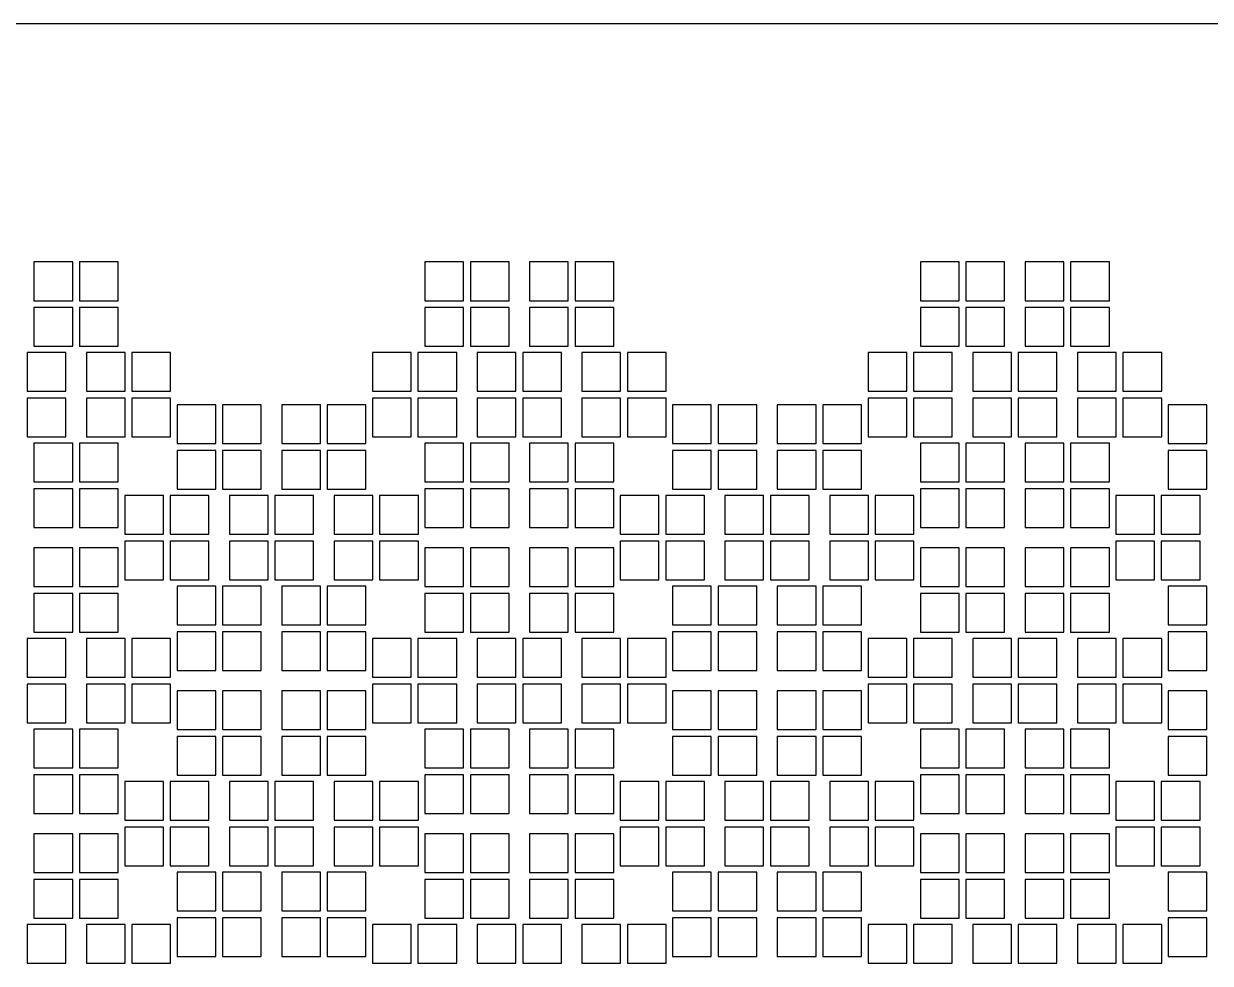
# Model space of a CAD drawing. Header units: millimetres. Extents: x -49 to 54, y -38 to 38.
# Drawn here: x 2.72 to 28.78, y 17.36 to 38 of the extents above; entities that cross this region are included whole.
import ezdxf

# ---------------------------------------------------------------- set-up
doc = ezdxf.new("R2010")
doc.units = ezdxf.units.MM

msp = doc.modelspace()

# ---------------------------------------------------------------- linework, layer by layer
msp.add_lwpolyline([(52.85, 38), (-47.85, 38)])
for points in [[(2.9459, 31.9145), (3.7959, 31.9145), (3.7959, 32.7645), (2.9459, 32.7645), (2.9459, 31.9145)], [(3.9459, 31.9145), (4.7959, 31.9145), (4.7959, 32.7645), (3.9459, 32.7645), (3.9459, 31.9145)], [(11.5296, 31.9145), (12.3796, 31.9145), (12.3796, 32.7645), (11.5296, 32.7645), (11.5296, 31.9145)], [(12.5296, 31.9145), (13.3796, 31.9145), (13.3796, 32.7645), (12.5296, 32.7645), (12.5296, 31.9145)], [(13.8296, 31.9145), (14.6796, 31.9145), (14.6796, 32.7645), (13.8296, 32.7645), (13.8296, 31.9145)], [(14.8296, 31.9145), (15.6796, 31.9145), (15.6796, 32.7645), (14.8296, 32.7645), (14.8296, 31.9145)], [(22.4134, 31.9145), (23.2634, 31.9145), (23.2634, 32.7645), (22.4134, 32.7645), (22.4134, 31.9145)], [(23.4134, 31.9145), (24.2634, 31.9145), (24.2634, 32.7645), (23.4134, 32.7645), (23.4134, 31.9145)], [(24.7134, 31.9145), (25.5634, 31.9145), (25.5634, 32.7645), (24.7134, 32.7645), (24.7134, 31.9145)], [(25.7134, 31.9145), (26.5634, 31.9145), (26.5634, 32.7645), (25.7134, 32.7645), (25.7134, 31.9145)], [(2.9459, 30.9145), (3.7959, 30.9145), (3.7959, 31.7645), (2.9459, 31.7645), (2.9459, 30.9145)], [(3.9459, 30.9145), (4.7959, 30.9145), (4.7959, 31.7645), (3.9459, 31.7645), (3.9459, 30.9145)], [(11.5296, 30.9145), (12.3796, 30.9145), (12.3796, 31.7645), (11.5296, 31.7645), (11.5296, 30.9145)], [(12.5296, 30.9145), (13.3796, 30.9145), (13.3796, 31.7645), (12.5296, 31.7645), (12.5296, 30.9145)], [(13.8296, 30.9145), (14.6796, 30.9145), (14.6796, 31.7645), (13.8296, 31.7645), (13.8296, 30.9145)], [(14.8296, 30.9145), (15.6796, 30.9145), (15.6796, 31.7645), (14.8296, 31.7645), (14.8296, 30.9145)], [(22.4134, 30.9145), (23.2634, 30.9145), (23.2634, 31.7645), (22.4134, 31.7645), (22.4134, 30.9145)], [(23.4134, 30.9145), (24.2634, 30.9145), (24.2634, 31.7645), (23.4134, 31.7645), (23.4134, 30.9145)], [(24.7134, 30.9145), (25.5634, 30.9145), (25.5634, 31.7645), (24.7134, 31.7645), (24.7134, 30.9145)], [(25.7134, 30.9145), (26.5634, 30.9145), (26.5634, 31.7645), (25.7134, 31.7645), (25.7134, 30.9145)], [(2.7959, 29.9227), (3.6459, 29.9227), (3.6459, 30.7727), (2.7959, 30.7727), (2.7959, 29.9227)], [(4.0959, 29.9227), (4.9459, 29.9227), (4.9459, 30.7727), (4.0959, 30.7727), (4.0959, 29.9227)], [(5.0959, 29.9227), (5.9459, 29.9227), (5.9459, 30.7727), (5.0959, 30.7727), (5.0959, 29.9227)], [(10.3796, 29.9227), (11.2296, 29.9227), (11.2296, 30.7727), (10.3796, 30.7727), (10.3796, 29.9227)], [(11.3796, 29.9227), (12.2296, 29.9227), (12.2296, 30.7727), (11.3796, 30.7727), (11.3796, 29.9227)], [(12.6796, 29.9227), (13.5296, 29.9227), (13.5296, 30.7727), (12.6796, 30.7727), (12.6796, 29.9227)], [(13.6796, 29.9227), (14.5296, 29.9227), (14.5296, 30.7727), (13.6796, 30.7727), (13.6796, 29.9227)], [(14.9796, 29.9227), (15.8296, 29.9227), (15.8296, 30.7727), (14.9796, 30.7727), (14.9796, 29.9227)], [(15.9796, 29.9227), (16.8296, 29.9227), (16.8296, 30.7727), (15.9796, 30.7727), (15.9796, 29.9227)], [(21.2634, 29.9227), (22.1134, 29.9227), (22.1134, 30.7727), (21.2634, 30.7727), (21.2634, 29.9227)], [(22.2634, 29.9227), (23.1134, 29.9227), (23.1134, 30.7727), (22.2634, 30.7727), (22.2634, 29.9227)], [(23.5634, 29.9227), (24.4134, 29.9227), (24.4134, 30.7727), (23.5634, 30.7727), (23.5634, 29.9227)], [(24.5634, 29.9227), (25.4134, 29.9227), (25.4134, 30.7727), (24.5634, 30.7727), (24.5634, 29.9227)], [(25.8634, 29.9227), (26.7134, 29.9227), (26.7134, 30.7727), (25.8634, 30.7727), (25.8634, 29.9227)], [(26.8634, 29.9227), (27.7134, 29.9227), (27.7134, 30.7727), (26.8634, 30.7727), (26.8634, 29.9227)], [(2.7959, 28.9227), (3.6459, 28.9227), (3.6459, 29.7727), (2.7959, 29.7727), (2.7959, 28.9227)], [(4.0959, 28.9227), (4.9459, 28.9227), (4.9459, 29.7727), (4.0959, 29.7727), (4.0959, 28.9227)], [(5.0959, 28.9227), (5.9459, 28.9227), (5.9459, 29.7727), (5.0959, 29.7727), (5.0959, 28.9227)], [(10.3796, 28.9227), (11.2296, 28.9227), (11.2296, 29.7727), (10.3796, 29.7727), (10.3796, 28.9227)], [(11.3796, 28.9227), (12.2296, 28.9227), (12.2296, 29.7727), (11.3796, 29.7727), (11.3796, 28.9227)], [(12.6796, 28.9227), (13.5296, 28.9227), (13.5296, 29.7727), (12.6796, 29.7727), (12.6796, 28.9227)], [(13.6796, 28.9227), (14.5296, 28.9227), (14.5296, 29.7727), (13.6796, 29.7727), (13.6796, 28.9227)], [(14.9796, 28.9227), (15.8296, 28.9227), (15.8296, 29.7727), (14.9796, 29.7727), (14.9796, 28.9227)], [(15.9796, 28.9227), (16.8296, 28.9227), (16.8296, 29.7727), (15.9796, 29.7727), (15.9796, 28.9227)], [(21.2634, 28.9227), (22.1134, 28.9227), (22.1134, 29.7727), (21.2634, 29.7727), (21.2634, 28.9227)], [(22.2634, 28.9227), (23.1134, 28.9227), (23.1134, 29.7727), (22.2634, 29.7727), (22.2634, 28.9227)], [(23.5634, 28.9227), (24.4134, 28.9227), (24.4134, 29.7727), (23.5634, 29.7727), (23.5634, 28.9227)], [(24.5634, 28.9227), (25.4134, 28.9227), (25.4134, 29.7727), (24.5634, 29.7727), (24.5634, 28.9227)], [(25.8634, 28.9227), (26.7134, 28.9227), (26.7134, 29.7727), (25.8634, 29.7727), (25.8634, 28.9227)], [(26.8634, 28.9227), (27.7134, 28.9227), (27.7134, 29.7727), (26.8634, 29.7727), (26.8634, 28.9227)], [(6.0878, 28.7727), (6.9378, 28.7727), (6.9378, 29.6227), (6.0878, 29.6227), (6.0878, 28.7727)], [(7.0878, 28.7727), (7.9378, 28.7727), (7.9378, 29.6227), (7.0878, 29.6227), (7.0878, 28.7727)], [(8.3878, 28.7727), (9.2378, 28.7727), (9.2378, 29.6227), (8.3878, 29.6227), (8.3878, 28.7727)], [(9.3878, 28.7727), (10.2378, 28.7727), (10.2378, 29.6227), (9.3878, 29.6227), (9.3878, 28.7727)], [(16.9715, 28.7727), (17.8215, 28.7727), (17.8215, 29.6227), (16.9715, 29.6227), (16.9715, 28.7727)], [(17.9715, 28.7727), (18.8215, 28.7727), (18.8215, 29.6227), (17.9715, 29.6227), (17.9715, 28.7727)], [(19.2715, 28.7727), (20.1215, 28.7727), (20.1215, 29.6227), (19.2715, 29.6227), (19.2715, 28.7727)], [(20.2715, 28.7727), (21.1215, 28.7727), (21.1215, 29.6227), (20.2715, 29.6227), (20.2715, 28.7727)], [(27.8552, 28.7727), (28.7052, 28.7727), (28.7052, 29.6227), (27.8552, 29.6227), (27.8552, 28.7727)], [(2.9459, 27.9308), (3.7959, 27.9308), (3.7959, 28.7808), (2.9459, 28.7808), (2.9459, 27.9308)], [(3.9459, 27.9308), (4.7959, 27.9308), (4.7959, 28.7808), (3.9459, 28.7808), (3.9459, 27.9308)], [(11.5296, 27.9308), (12.3796, 27.9308), (12.3796, 28.7808), (11.5296, 28.7808), (11.5296, 27.9308)], [(12.5296, 27.9308), (13.3796, 27.9308), (13.3796, 28.7808), (12.5296, 28.7808), (12.5296, 27.9308)], [(13.8296, 27.9308), (14.6796, 27.9308), (14.6796, 28.7808), (13.8296, 28.7808), (13.8296, 27.9308)], [(14.8296, 27.9308), (15.6796, 27.9308), (15.6796, 28.7808), (14.8296, 28.7808), (14.8296, 27.9308)], [(22.4134, 27.9308), (23.2634, 27.9308), (23.2634, 28.7808), (22.4134, 28.7808), (22.4134, 27.9308)], [(23.4134, 27.9308), (24.2634, 27.9308), (24.2634, 28.7808), (23.4134, 28.7808), (23.4134, 27.9308)], [(24.7134, 27.9308), (25.5634, 27.9308), (25.5634, 28.7808), (24.7134, 28.7808), (24.7134, 27.9308)], [(25.7134, 27.9308), (26.5634, 27.9308), (26.5634, 28.7808), (25.7134, 28.7808), (25.7134, 27.9308)], [(6.0878, 27.7727), (6.9378, 27.7727), (6.9378, 28.6227), (6.0878, 28.6227), (6.0878, 27.7727)], [(7.0878, 27.7727), (7.9378, 27.7727), (7.9378, 28.6227), (7.0878, 28.6227), (7.0878, 27.7727)], [(8.3878, 27.7727), (9.2378, 27.7727), (9.2378, 28.6227), (8.3878, 28.6227), (8.3878, 27.7727)], [(9.3878, 27.7727), (10.2378, 27.7727), (10.2378, 28.6227), (9.3878, 28.6227), (9.3878, 27.7727)], [(16.9715, 27.7727), (17.8215, 27.7727), (17.8215, 28.6227), (16.9715, 28.6227), (16.9715, 27.7727)], [(17.9715, 27.7727), (18.8215, 27.7727), (18.8215, 28.6227), (17.9715, 28.6227), (17.9715, 27.7727)], [(19.2715, 27.7727), (20.1215, 27.7727), (20.1215, 28.6227), (19.2715, 28.6227), (19.2715, 27.7727)], [(20.2715, 27.7727), (21.1215, 27.7727), (21.1215, 28.6227), (20.2715, 28.6227), (20.2715, 27.7727)], [(27.8552, 27.7727), (28.7052, 27.7727), (28.7052, 28.6227), (27.8552, 28.6227), (27.8552, 27.7727)], [(2.9459, 26.9308), (3.7959, 26.9308), (3.7959, 27.7808), (2.9459, 27.7808), (2.9459, 26.9308)], [(3.9459, 26.9308), (4.7959, 26.9308), (4.7959, 27.7808), (3.9459, 27.7808), (3.9459, 26.9308)], [(4.9378, 26.7808), (5.7878, 26.7808), (5.7878, 27.6308), (4.9378, 27.6308), (4.9378, 26.7808)], [(5.9378, 26.7808), (6.7878, 26.7808), (6.7878, 27.6308), (5.9378, 27.6308), (5.9378, 26.7808)], [(7.2378, 26.7808), (8.0878, 26.7808), (8.0878, 27.6308), (7.2378, 27.6308), (7.2378, 26.7808)], [(8.2378, 26.7808), (9.0878, 26.7808), (9.0878, 27.6308), (8.2378, 27.6308), (8.2378, 26.7808)], [(9.5378, 26.7808), (10.3878, 26.7808), (10.3878, 27.6308), (9.5378, 27.6308), (9.5378, 26.7808)], [(10.5378, 26.7808), (11.3878, 26.7808), (11.3878, 27.6308), (10.5378, 27.6308), (10.5378, 26.7808)], [(11.5296, 26.9308), (12.3796, 26.9308), (12.3796, 27.7808), (11.5296, 27.7808), (11.5296, 26.9308)], [(12.5296, 26.9308), (13.3796, 26.9308), (13.3796, 27.7808), (12.5296, 27.7808), (12.5296, 26.9308)], [(13.8296, 26.9308), (14.6796, 26.9308), (14.6796, 27.7808), (13.8296, 27.7808), (13.8296, 26.9308)], [(14.8296, 26.9308), (15.6796, 26.9308), (15.6796, 27.7808), (14.8296, 27.7808), (14.8296, 26.9308)], [(15.8215, 26.7808), (16.6715, 26.7808), (16.6715, 27.6308), (15.8215, 27.6308), (15.8215, 26.7808)], [(16.8215, 26.7808), (17.6715, 26.7808), (17.6715, 27.6308), (16.8215, 27.6308), (16.8215, 26.7808)], [(18.1215, 26.7808), (18.9715, 26.7808), (18.9715, 27.6308), (18.1215, 27.6308), (18.1215, 26.7808)], [(19.1215, 26.7808), (19.9715, 26.7808), (19.9715, 27.6308), (19.1215, 27.6308), (19.1215, 26.7808)], [(20.4215, 26.7808), (21.2715, 26.7808), (21.2715, 27.6308), (20.4215, 27.6308), (20.4215, 26.7808)], [(21.4215, 26.7808), (22.2715, 26.7808), (22.2715, 27.6308), (21.4215, 27.6308), (21.4215, 26.7808)], [(22.4134, 26.9308), (23.2634, 26.9308), (23.2634, 27.7808), (22.4134, 27.7808), (22.4134, 26.9308)], [(23.4134, 26.9308), (24.2634, 26.9308), (24.2634, 27.7808), (23.4134, 27.7808), (23.4134, 26.9308)], [(24.7134, 26.9308), (25.5634, 26.9308), (25.5634, 27.7808), (24.7134, 27.7808), (24.7134, 26.9308)], [(25.7134, 26.9308), (26.5634, 26.9308), (26.5634, 27.7808), (25.7134, 27.7808), (25.7134, 26.9308)], [(26.7052, 26.7808), (27.5552, 26.7808), (27.5552, 27.6308), (26.7052, 27.6308), (26.7052, 26.7808)], [(27.7052, 26.7808), (28.5552, 26.7808), (28.5552, 27.6308), (27.7052, 27.6308), (27.7052, 26.7808)], [(4.9378, 25.7808), (5.7878, 25.7808), (5.7878, 26.6308), (4.9378, 26.6308), (4.9378, 25.7808)], [(5.9378, 25.7808), (6.7878, 25.7808), (6.7878, 26.6308), (5.9378, 26.6308), (5.9378, 25.7808)], [(7.2378, 25.7808), (8.0878, 25.7808), (8.0878, 26.6308), (7.2378, 26.6308), (7.2378, 25.7808)], [(8.2378, 25.7808), (9.0878, 25.7808), (9.0878, 26.6308), (8.2378, 26.6308), (8.2378, 25.7808)], [(9.5378, 25.7808), (10.3878, 25.7808), (10.3878, 26.6308), (9.5378, 26.6308), (9.5378, 25.7808)], [(10.5378, 25.7808), (11.3878, 25.7808), (11.3878, 26.6308), (10.5378, 26.6308), (10.5378, 25.7808)], [(15.8215, 25.7808), (16.6715, 25.7808), (16.6715, 26.6308), (15.8215, 26.6308), (15.8215, 25.7808)], [(16.8215, 25.7808), (17.6715, 25.7808), (17.6715, 26.6308), (16.8215, 26.6308), (16.8215, 25.7808)], [(18.1215, 25.7808), (18.9715, 25.7808), (18.9715, 26.6308), (18.1215, 26.6308), (18.1215, 25.7808)], [(19.1215, 25.7808), (19.9715, 25.7808), (19.9715, 26.6308), (19.1215, 26.6308), (19.1215, 25.7808)], [(20.4215, 25.7808), (21.2715, 25.7808), (21.2715, 26.6308), (20.4215, 26.6308), (20.4215, 25.7808)], [(21.4215, 25.7808), (22.2715, 25.7808), (22.2715, 26.6308), (21.4215, 26.6308), (21.4215, 25.7808)], [(26.7052, 25.7808), (27.5552, 25.7808), (27.5552, 26.6308), (26.7052, 26.6308), (26.7052, 25.7808)], [(27.7052, 25.7808), (28.5552, 25.7808), (28.5552, 26.6308), (27.7052, 26.6308), (27.7052, 25.7808)], [(2.9459, 25.6308), (3.7959, 25.6308), (3.7959, 26.4808), (2.9459, 26.4808), (2.9459, 25.6308)], [(3.9459, 25.6308), (4.7959, 25.6308), (4.7959, 26.4808), (3.9459, 26.4808), (3.9459, 25.6308)], [(11.5296, 25.6308), (12.3796, 25.6308), (12.3796, 26.4808), (11.5296, 26.4808), (11.5296, 25.6308)], [(12.5296, 25.6308), (13.3796, 25.6308), (13.3796, 26.4808), (12.5296, 26.4808), (12.5296, 25.6308)], [(13.8296, 25.6308), (14.6796, 25.6308), (14.6796, 26.4808), (13.8296, 26.4808), (13.8296, 25.6308)], [(14.8296, 25.6308), (15.6796, 25.6308), (15.6796, 26.4808), (14.8296, 26.4808), (14.8296, 25.6308)], [(22.4134, 25.6308), (23.2634, 25.6308), (23.2634, 26.4808), (22.4134, 26.4808), (22.4134, 25.6308)], [(23.4134, 25.6308), (24.2634, 25.6308), (24.2634, 26.4808), (23.4134, 26.4808), (23.4134, 25.6308)], [(24.7134, 25.6308), (25.5634, 25.6308), (25.5634, 26.4808), (24.7134, 26.4808), (24.7134, 25.6308)], [(25.7134, 25.6308), (26.5634, 25.6308), (26.5634, 26.4808), (25.7134, 26.4808), (25.7134, 25.6308)], [(6.0878, 24.7889), (6.9378, 24.7889), (6.9378, 25.6389), (6.0878, 25.6389), (6.0878, 24.7889)], [(7.0878, 24.7889), (7.9378, 24.7889), (7.9378, 25.6389), (7.0878, 25.6389), (7.0878, 24.7889)], [(8.3878, 24.7889), (9.2378, 24.7889), (9.2378, 25.6389), (8.3878, 25.6389), (8.3878, 24.7889)], [(9.3878, 24.7889), (10.2378, 24.7889), (10.2378, 25.6389), (9.3878, 25.6389), (9.3878, 24.7889)], [(16.9715, 24.7889), (17.8215, 24.7889), (17.8215, 25.6389), (16.9715, 25.6389), (16.9715, 24.7889)], [(17.9715, 24.7889), (18.8215, 24.7889), (18.8215, 25.6389), (17.9715, 25.6389), (17.9715, 24.7889)], [(19.2715, 24.7889), (20.1215, 24.7889), (20.1215, 25.6389), (19.2715, 25.6389), (19.2715, 24.7889)], [(20.2715, 24.7889), (21.1215, 24.7889), (21.1215, 25.6389), (20.2715, 25.6389), (20.2715, 24.7889)], [(27.8552, 24.7889), (28.7052, 24.7889), (28.7052, 25.6389), (27.8552, 25.6389), (27.8552, 24.7889)], [(2.9459, 24.6308), (3.7959, 24.6308), (3.7959, 25.4808), (2.9459, 25.4808), (2.9459, 24.6308)], [(3.9459, 24.6308), (4.7959, 24.6308), (4.7959, 25.4808), (3.9459, 25.4808), (3.9459, 24.6308)], [(11.5296, 24.6308), (12.3796, 24.6308), (12.3796, 25.4808), (11.5296, 25.4808), (11.5296, 24.6308)], [(12.5296, 24.6308), (13.3796, 24.6308), (13.3796, 25.4808), (12.5296, 25.4808), (12.5296, 24.6308)], [(13.8296, 24.6308), (14.6796, 24.6308), (14.6796, 25.4808), (13.8296, 25.4808), (13.8296, 24.6308)], [(14.8296, 24.6308), (15.6796, 24.6308), (15.6796, 25.4808), (14.8296, 25.4808), (14.8296, 24.6308)], [(22.4134, 24.6308), (23.2634, 24.6308), (23.2634, 25.4808), (22.4134, 25.4808), (22.4134, 24.6308)], [(23.4134, 24.6308), (24.2634, 24.6308), (24.2634, 25.4808), (23.4134, 25.4808), (23.4134, 24.6308)], [(24.7134, 24.6308), (25.5634, 24.6308), (25.5634, 25.4808), (24.7134, 25.4808), (24.7134, 24.6308)], [(25.7134, 24.6308), (26.5634, 24.6308), (26.5634, 25.4808), (25.7134, 25.4808), (25.7134, 24.6308)], [(6.0878, 23.7889), (6.9378, 23.7889), (6.9378, 24.6389), (6.0878, 24.6389), (6.0878, 23.7889)], [(7.0878, 23.7889), (7.9378, 23.7889), (7.9378, 24.6389), (7.0878, 24.6389), (7.0878, 23.7889)], [(8.3878, 23.7889), (9.2378, 23.7889), (9.2378, 24.6389), (8.3878, 24.6389), (8.3878, 23.7889)], [(9.3878, 23.7889), (10.2378, 23.7889), (10.2378, 24.6389), (9.3878, 24.6389), (9.3878, 23.7889)], [(16.9715, 23.7889), (17.8215, 23.7889), (17.8215, 24.6389), (16.9715, 24.6389), (16.9715, 23.7889)], [(17.9715, 23.7889), (18.8215, 23.7889), (18.8215, 24.6389), (17.9715, 24.6389), (17.9715, 23.7889)], [(19.2715, 23.7889), (20.1215, 23.7889), (20.1215, 24.6389), (19.2715, 24.6389), (19.2715, 23.7889)], [(20.2715, 23.7889), (21.1215, 23.7889), (21.1215, 24.6389), (20.2715, 24.6389), (20.2715, 23.7889)], [(27.8552, 23.7889), (28.7052, 23.7889), (28.7052, 24.6389), (27.8552, 24.6389), (27.8552, 23.7889)], [(2.7959, 23.6389), (3.6459, 23.6389), (3.6459, 24.4889), (2.7959, 24.4889), (2.7959, 23.6389)], [(4.0959, 23.6389), (4.9459, 23.6389), (4.9459, 24.4889), (4.0959, 24.4889), (4.0959, 23.6389)], [(5.0959, 23.6389), (5.9459, 23.6389), (5.9459, 24.4889), (5.0959, 24.4889), (5.0959, 23.6389)], [(10.3796, 23.6389), (11.2296, 23.6389), (11.2296, 24.4889), (10.3796, 24.4889), (10.3796, 23.6389)], [(11.3796, 23.6389), (12.2296, 23.6389), (12.2296, 24.4889), (11.3796, 24.4889), (11.3796, 23.6389)], [(12.6796, 23.6389), (13.5296, 23.6389), (13.5296, 24.4889), (12.6796, 24.4889), (12.6796, 23.6389)], [(13.6796, 23.6389), (14.5296, 23.6389), (14.5296, 24.4889), (13.6796, 24.4889), (13.6796, 23.6389)], [(14.9796, 23.6389), (15.8296, 23.6389), (15.8296, 24.4889), (14.9796, 24.4889), (14.9796, 23.6389)], [(15.9796, 23.6389), (16.8296, 23.6389), (16.8296, 24.4889), (15.9796, 24.4889), (15.9796, 23.6389)], [(21.2634, 23.6389), (22.1134, 23.6389), (22.1134, 24.4889), (21.2634, 24.4889), (21.2634, 23.6389)], [(22.2634, 23.6389), (23.1134, 23.6389), (23.1134, 24.4889), (22.2634, 24.4889), (22.2634, 23.6389)], [(23.5634, 23.6389), (24.4134, 23.6389), (24.4134, 24.4889), (23.5634, 24.4889), (23.5634, 23.6389)], [(24.5634, 23.6389), (25.4134, 23.6389), (25.4134, 24.4889), (24.5634, 24.4889), (24.5634, 23.6389)], [(25.8634, 23.6389), (26.7134, 23.6389), (26.7134, 24.4889), (25.8634, 24.4889), (25.8634, 23.6389)], [(26.8634, 23.6389), (27.7134, 23.6389), (27.7134, 24.4889), (26.8634, 24.4889), (26.8634, 23.6389)], [(2.7959, 22.6389), (3.6459, 22.6389), (3.6459, 23.4889), (2.7959, 23.4889), (2.7959, 22.6389)], [(4.0959, 22.6389), (4.9459, 22.6389), (4.9459, 23.4889), (4.0959, 23.4889), (4.0959, 22.6389)], [(5.0959, 22.6389), (5.9459, 22.6389), (5.9459, 23.4889), (5.0959, 23.4889), (5.0959, 22.6389)], [(10.3796, 22.6389), (11.2296, 22.6389), (11.2296, 23.4889), (10.3796, 23.4889), (10.3796, 22.6389)], [(11.3796, 22.6389), (12.2296, 22.6389), (12.2296, 23.4889), (11.3796, 23.4889), (11.3796, 22.6389)], [(12.6796, 22.6389), (13.5296, 22.6389), (13.5296, 23.4889), (12.6796, 23.4889), (12.6796, 22.6389)], [(13.6796, 22.6389), (14.5296, 22.6389), (14.5296, 23.4889), (13.6796, 23.4889), (13.6796, 22.6389)], [(14.9796, 22.6389), (15.8296, 22.6389), (15.8296, 23.4889), (14.9796, 23.4889), (14.9796, 22.6389)], [(15.9796, 22.6389), (16.8296, 22.6389), (16.8296, 23.4889), (15.9796, 23.4889), (15.9796, 22.6389)], [(21.2634, 22.6389), (22.1134, 22.6389), (22.1134, 23.4889), (21.2634, 23.4889), (21.2634, 22.6389)], [(22.2634, 22.6389), (23.1134, 22.6389), (23.1134, 23.4889), (22.2634, 23.4889), (22.2634, 22.6389)], [(23.5634, 22.6389), (24.4134, 22.6389), (24.4134, 23.4889), (23.5634, 23.4889), (23.5634, 22.6389)], [(24.5634, 22.6389), (25.4134, 22.6389), (25.4134, 23.4889), (24.5634, 23.4889), (24.5634, 22.6389)], [(25.8634, 22.6389), (26.7134, 22.6389), (26.7134, 23.4889), (25.8634, 23.4889), (25.8634, 22.6389)], [(26.8634, 22.6389), (27.7134, 22.6389), (27.7134, 23.4889), (26.8634, 23.4889), (26.8634, 22.6389)], [(6.0878, 22.4889), (6.9378, 22.4889), (6.9378, 23.3389), (6.0878, 23.3389), (6.0878, 22.4889)], [(7.0878, 22.4889), (7.9378, 22.4889), (7.9378, 23.3389), (7.0878, 23.3389), (7.0878, 22.4889)], [(8.3878, 22.4889), (9.2378, 22.4889), (9.2378, 23.3389), (8.3878, 23.3389), (8.3878, 22.4889)], [(9.3878, 22.4889), (10.2378, 22.4889), (10.2378, 23.3389), (9.3878, 23.3389), (9.3878, 22.4889)], [(16.9715, 22.4889), (17.8215, 22.4889), (17.8215, 23.3389), (16.9715, 23.3389), (16.9715, 22.4889)], [(17.9715, 22.4889), (18.8215, 22.4889), (18.8215, 23.3389), (17.9715, 23.3389), (17.9715, 22.4889)], [(19.2715, 22.4889), (20.1215, 22.4889), (20.1215, 23.3389), (19.2715, 23.3389), (19.2715, 22.4889)], [(20.2715, 22.4889), (21.1215, 22.4889), (21.1215, 23.3389), (20.2715, 23.3389), (20.2715, 22.4889)], [(27.8552, 22.4889), (28.7052, 22.4889), (28.7052, 23.3389), (27.8552, 23.3389), (27.8552, 22.4889)], [(2.9459, 21.6471), (3.7959, 21.6471), (3.7959, 22.4971), (2.9459, 22.4971), (2.9459, 21.6471)], [(3.9459, 21.6471), (4.7959, 21.6471), (4.7959, 22.4971), (3.9459, 22.4971), (3.9459, 21.6471)], [(11.5296, 21.6471), (12.3796, 21.6471), (12.3796, 22.4971), (11.5296, 22.4971), (11.5296, 21.6471)], [(12.5296, 21.6471), (13.3796, 21.6471), (13.3796, 22.4971), (12.5296, 22.4971), (12.5296, 21.6471)], [(13.8296, 21.6471), (14.6796, 21.6471), (14.6796, 22.4971), (13.8296, 22.4971), (13.8296, 21.6471)], [(14.8296, 21.6471), (15.6796, 21.6471), (15.6796, 22.4971), (14.8296, 22.4971), (14.8296, 21.6471)], [(22.4134, 21.6471), (23.2634, 21.6471), (23.2634, 22.4971), (22.4134, 22.4971), (22.4134, 21.6471)], [(23.4134, 21.6471), (24.2634, 21.6471), (24.2634, 22.4971), (23.4134, 22.4971), (23.4134, 21.6471)], [(24.7134, 21.6471), (25.5634, 21.6471), (25.5634, 22.4971), (24.7134, 22.4971), (24.7134, 21.6471)], [(25.7134, 21.6471), (26.5634, 21.6471), (26.5634, 22.4971), (25.7134, 22.4971), (25.7134, 21.6471)], [(6.0878, 21.4889), (6.9378, 21.4889), (6.9378, 22.3389), (6.0878, 22.3389), (6.0878, 21.4889)], [(7.0878, 21.4889), (7.9378, 21.4889), (7.9378, 22.3389), (7.0878, 22.3389), (7.0878, 21.4889)], [(8.3878, 21.4889), (9.2378, 21.4889), (9.2378, 22.3389), (8.3878, 22.3389), (8.3878, 21.4889)], [(9.3878, 21.4889), (10.2378, 21.4889), (10.2378, 22.3389), (9.3878, 22.3389), (9.3878, 21.4889)], [(16.9715, 21.4889), (17.8215, 21.4889), (17.8215, 22.3389), (16.9715, 22.3389), (16.9715, 21.4889)], [(17.9715, 21.4889), (18.8215, 21.4889), (18.8215, 22.3389), (17.9715, 22.3389), (17.9715, 21.4889)], [(19.2715, 21.4889), (20.1215, 21.4889), (20.1215, 22.3389), (19.2715, 22.3389), (19.2715, 21.4889)], [(20.2715, 21.4889), (21.1215, 21.4889), (21.1215, 22.3389), (20.2715, 22.3389), (20.2715, 21.4889)], [(27.8552, 21.4889), (28.7052, 21.4889), (28.7052, 22.3389), (27.8552, 22.3389), (27.8552, 21.4889)], [(2.9459, 20.6471), (3.7959, 20.6471), (3.7959, 21.4971), (2.9459, 21.4971), (2.9459, 20.6471)], [(3.9459, 20.6471), (4.7959, 20.6471), (4.7959, 21.4971), (3.9459, 21.4971), (3.9459, 20.6471)], [(11.5296, 20.6471), (12.3796, 20.6471), (12.3796, 21.4971), (11.5296, 21.4971), (11.5296, 20.6471)], [(12.5296, 20.6471), (13.3796, 20.6471), (13.3796, 21.4971), (12.5296, 21.4971), (12.5296, 20.6471)], [(13.8296, 20.6471), (14.6796, 20.6471), (14.6796, 21.4971), (13.8296, 21.4971), (13.8296, 20.6471)], [(14.8296, 20.6471), (15.6796, 20.6471), (15.6796, 21.4971), (14.8296, 21.4971), (14.8296, 20.6471)], [(22.4134, 20.6471), (23.2634, 20.6471), (23.2634, 21.4971), (22.4134, 21.4971), (22.4134, 20.6471)], [(23.4134, 20.6471), (24.2634, 20.6471), (24.2634, 21.4971), (23.4134, 21.4971), (23.4134, 20.6471)], [(24.7134, 20.6471), (25.5634, 20.6471), (25.5634, 21.4971), (24.7134, 21.4971), (24.7134, 20.6471)], [(25.7134, 20.6471), (26.5634, 20.6471), (26.5634, 21.4971), (25.7134, 21.4971), (25.7134, 20.6471)], [(4.9378, 20.4971), (5.7878, 20.4971), (5.7878, 21.3471), (4.9378, 21.3471), (4.9378, 20.4971)], [(5.9378, 20.4971), (6.7878, 20.4971), (6.7878, 21.3471), (5.9378, 21.3471), (5.9378, 20.4971)], [(7.2378, 20.4971), (8.0878, 20.4971), (8.0878, 21.3471), (7.2378, 21.3471), (7.2378, 20.4971)], [(8.2378, 20.4971), (9.0878, 20.4971), (9.0878, 21.3471), (8.2378, 21.3471), (8.2378, 20.4971)], [(9.5378, 20.4971), (10.3878, 20.4971), (10.3878, 21.3471), (9.5378, 21.3471), (9.5378, 20.4971)], [(10.5378, 20.4971), (11.3878, 20.4971), (11.3878, 21.3471), (10.5378, 21.3471), (10.5378, 20.4971)], [(15.8215, 20.4971), (16.6715, 20.4971), (16.6715, 21.3471), (15.8215, 21.3471), (15.8215, 20.4971)], [(16.8215, 20.4971), (17.6715, 20.4971), (17.6715, 21.3471), (16.8215, 21.3471), (16.8215, 20.4971)], [(18.1215, 20.4971), (18.9715, 20.4971), (18.9715, 21.3471), (18.1215, 21.3471), (18.1215, 20.4971)], [(19.1215, 20.4971), (19.9715, 20.4971), (19.9715, 21.3471), (19.1215, 21.3471), (19.1215, 20.4971)], [(20.4215, 20.4971), (21.2715, 20.4971), (21.2715, 21.3471), (20.4215, 21.3471), (20.4215, 20.4971)], [(21.4215, 20.4971), (22.2715, 20.4971), (22.2715, 21.3471), (21.4215, 21.3471), (21.4215, 20.4971)], [(26.7052, 20.4971), (27.5552, 20.4971), (27.5552, 21.3471), (26.7052, 21.3471), (26.7052, 20.4971)], [(27.7052, 20.4971), (28.5552, 20.4971), (28.5552, 21.3471), (27.7052, 21.3471), (27.7052, 20.4971)], [(4.9378, 19.4971), (5.7878, 19.4971), (5.7878, 20.3471), (4.9378, 20.3471), (4.9378, 19.4971)], [(5.9378, 19.4971), (6.7878, 19.4971), (6.7878, 20.3471), (5.9378, 20.3471), (5.9378, 19.4971)], [(7.2378, 19.4971), (8.0878, 19.4971), (8.0878, 20.3471), (7.2378, 20.3471), (7.2378, 19.4971)], [(8.2378, 19.4971), (9.0878, 19.4971), (9.0878, 20.3471), (8.2378, 20.3471), (8.2378, 19.4971)], [(9.5378, 19.4971), (10.3878, 19.4971), (10.3878, 20.3471), (9.5378, 20.3471), (9.5378, 19.4971)], [(10.5378, 19.4971), (11.3878, 19.4971), (11.3878, 20.3471), (10.5378, 20.3471), (10.5378, 19.4971)], [(15.8215, 19.4971), (16.6715, 19.4971), (16.6715, 20.3471), (15.8215, 20.3471), (15.8215, 19.4971)], [(16.8215, 19.4971), (17.6715, 19.4971), (17.6715, 20.3471), (16.8215, 20.3471), (16.8215, 19.4971)], [(18.1215, 19.4971), (18.9715, 19.4971), (18.9715, 20.3471), (18.1215, 20.3471), (18.1215, 19.4971)], [(19.1215, 19.4971), (19.9715, 19.4971), (19.9715, 20.3471), (19.1215, 20.3471), (19.1215, 19.4971)], [(20.4215, 19.4971), (21.2715, 19.4971), (21.2715, 20.3471), (20.4215, 20.3471), (20.4215, 19.4971)], [(21.4215, 19.4971), (22.2715, 19.4971), (22.2715, 20.3471), (21.4215, 20.3471), (21.4215, 19.4971)], [(26.7052, 19.4971), (27.5552, 19.4971), (27.5552, 20.3471), (26.7052, 20.3471), (26.7052, 19.4971)], [(27.7052, 19.4971), (28.5552, 19.4971), (28.5552, 20.3471), (27.7052, 20.3471), (27.7052, 19.4971)], [(2.9459, 19.3471), (3.7959, 19.3471), (3.7959, 20.1971), (2.9459, 20.1971), (2.9459, 19.3471)], [(3.9459, 19.3471), (4.7959, 19.3471), (4.7959, 20.1971), (3.9459, 20.1971), (3.9459, 19.3471)], [(11.5296, 19.3471), (12.3796, 19.3471), (12.3796, 20.1971), (11.5296, 20.1971), (11.5296, 19.3471)], [(12.5296, 19.3471), (13.3796, 19.3471), (13.3796, 20.1971), (12.5296, 20.1971), (12.5296, 19.3471)], [(13.8296, 19.3471), (14.6796, 19.3471), (14.6796, 20.1971), (13.8296, 20.1971), (13.8296, 19.3471)], [(14.8296, 19.3471), (15.6796, 19.3471), (15.6796, 20.1971), (14.8296, 20.1971), (14.8296, 19.3471)], [(22.4134, 19.3471), (23.2634, 19.3471), (23.2634, 20.1971), (22.4134, 20.1971), (22.4134, 19.3471)], [(23.4134, 19.3471), (24.2634, 19.3471), (24.2634, 20.1971), (23.4134, 20.1971), (23.4134, 19.3471)], [(24.7134, 19.3471), (25.5634, 19.3471), (25.5634, 20.1971), (24.7134, 20.1971), (24.7134, 19.3471)], [(25.7134, 19.3471), (26.5634, 19.3471), (26.5634, 20.1971), (25.7134, 20.1971), (25.7134, 19.3471)], [(6.0878, 18.5052), (6.9378, 18.5052), (6.9378, 19.3552), (6.0878, 19.3552), (6.0878, 18.5052)], [(7.0878, 18.5052), (7.9378, 18.5052), (7.9378, 19.3552), (7.0878, 19.3552), (7.0878, 18.5052)], [(8.3878, 18.5052), (9.2378, 18.5052), (9.2378, 19.3552), (8.3878, 19.3552), (8.3878, 18.5052)], [(9.3878, 18.5052), (10.2378, 18.5052), (10.2378, 19.3552), (9.3878, 19.3552), (9.3878, 18.5052)], [(16.9715, 18.5052), (17.8215, 18.5052), (17.8215, 19.3552), (16.9715, 19.3552), (16.9715, 18.5052)], [(17.9715, 18.5052), (18.8215, 18.5052), (18.8215, 19.3552), (17.9715, 19.3552), (17.9715, 18.5052)], [(19.2715, 18.5052), (20.1215, 18.5052), (20.1215, 19.3552), (19.2715, 19.3552), (19.2715, 18.5052)], [(20.2715, 18.5052), (21.1215, 18.5052), (21.1215, 19.3552), (20.2715, 19.3552), (20.2715, 18.5052)], [(27.8552, 18.5052), (28.7052, 18.5052), (28.7052, 19.3552), (27.8552, 19.3552), (27.8552, 18.5052)], [(2.9459, 18.3471), (3.7959, 18.3471), (3.7959, 19.1971), (2.9459, 19.1971), (2.9459, 18.3471)], [(3.9459, 18.3471), (4.7959, 18.3471), (4.7959, 19.1971), (3.9459, 19.1971), (3.9459, 18.3471)], [(11.5296, 18.3471), (12.3796, 18.3471), (12.3796, 19.1971), (11.5296, 19.1971), (11.5296, 18.3471)], [(12.5296, 18.3471), (13.3796, 18.3471), (13.3796, 19.1971), (12.5296, 19.1971), (12.5296, 18.3471)], [(13.8296, 18.3471), (14.6796, 18.3471), (14.6796, 19.1971), (13.8296, 19.1971), (13.8296, 18.3471)], [(14.8296, 18.3471), (15.6796, 18.3471), (15.6796, 19.1971), (14.8296, 19.1971), (14.8296, 18.3471)], [(22.4134, 18.3471), (23.2634, 18.3471), (23.2634, 19.1971), (22.4134, 19.1971), (22.4134, 18.3471)], [(23.4134, 18.3471), (24.2634, 18.3471), (24.2634, 19.1971), (23.4134, 19.1971), (23.4134, 18.3471)], [(24.7134, 18.3471), (25.5634, 18.3471), (25.5634, 19.1971), (24.7134, 19.1971), (24.7134, 18.3471)], [(25.7134, 18.3471), (26.5634, 18.3471), (26.5634, 19.1971), (25.7134, 19.1971), (25.7134, 18.3471)], [(6.0878, 17.5052), (6.9378, 17.5052), (6.9378, 18.3552), (6.0878, 18.3552), (6.0878, 17.5052)], [(7.0878, 17.5052), (7.9378, 17.5052), (7.9378, 18.3552), (7.0878, 18.3552), (7.0878, 17.5052)], [(8.3878, 17.5052), (9.2378, 17.5052), (9.2378, 18.3552), (8.3878, 18.3552), (8.3878, 17.5052)], [(9.3878, 17.5052), (10.2378, 17.5052), (10.2378, 18.3552), (9.3878, 18.3552), (9.3878, 17.5052)], [(16.9715, 17.5052), (17.8215, 17.5052), (17.8215, 18.3552), (16.9715, 18.3552), (16.9715, 17.5052)], [(17.9715, 17.5052), (18.8215, 17.5052), (18.8215, 18.3552), (17.9715, 18.3552), (17.9715, 17.5052)], [(19.2715, 17.5052), (20.1215, 17.5052), (20.1215, 18.3552), (19.2715, 18.3552), (19.2715, 17.5052)], [(20.2715, 17.5052), (21.1215, 17.5052), (21.1215, 18.3552), (20.2715, 18.3552), (20.2715, 17.5052)], [(27.8552, 17.5052), (28.7052, 17.5052), (28.7052, 18.3552), (27.8552, 18.3552), (27.8552, 17.5052)], [(2.7959, 17.3552), (3.6459, 17.3552), (3.6459, 18.2052), (2.7959, 18.2052), (2.7959, 17.3552)], [(4.0959, 17.3552), (4.9459, 17.3552), (4.9459, 18.2052), (4.0959, 18.2052), (4.0959, 17.3552)], [(5.0959, 17.3552), (5.9459, 17.3552), (5.9459, 18.2052), (5.0959, 18.2052), (5.0959, 17.3552)], [(10.3796, 17.3552), (11.2296, 17.3552), (11.2296, 18.2052), (10.3796, 18.2052), (10.3796, 17.3552)], [(11.3796, 17.3552), (12.2296, 17.3552), (12.2296, 18.2052), (11.3796, 18.2052), (11.3796, 17.3552)], [(12.6796, 17.3552), (13.5296, 17.3552), (13.5296, 18.2052), (12.6796, 18.2052), (12.6796, 17.3552)], [(13.6796, 17.3552), (14.5296, 17.3552), (14.5296, 18.2052), (13.6796, 18.2052), (13.6796, 17.3552)], [(14.9796, 17.3552), (15.8296, 17.3552), (15.8296, 18.2052), (14.9796, 18.2052), (14.9796, 17.3552)], [(15.9796, 17.3552), (16.8296, 17.3552), (16.8296, 18.2052), (15.9796, 18.2052), (15.9796, 17.3552)], [(21.2634, 17.3552), (22.1134, 17.3552), (22.1134, 18.2052), (21.2634, 18.2052), (21.2634, 17.3552)], [(22.2634, 17.3552), (23.1134, 17.3552), (23.1134, 18.2052), (22.2634, 18.2052), (22.2634, 17.3552)], [(23.5634, 17.3552), (24.4134, 17.3552), (24.4134, 18.2052), (23.5634, 18.2052), (23.5634, 17.3552)], [(24.5634, 17.3552), (25.4134, 17.3552), (25.4134, 18.2052), (24.5634, 18.2052), (24.5634, 17.3552)], [(25.8634, 17.3552), (26.7134, 17.3552), (26.7134, 18.2052), (25.8634, 18.2052), (25.8634, 17.3552)], [(26.8634, 17.3552), (27.7134, 17.3552), (27.7134, 18.2052), (26.8634, 18.2052), (26.8634, 17.3552)]]:
    msp.add_lwpolyline(points, close=True)

doc.saveas('drawing.dxf')
